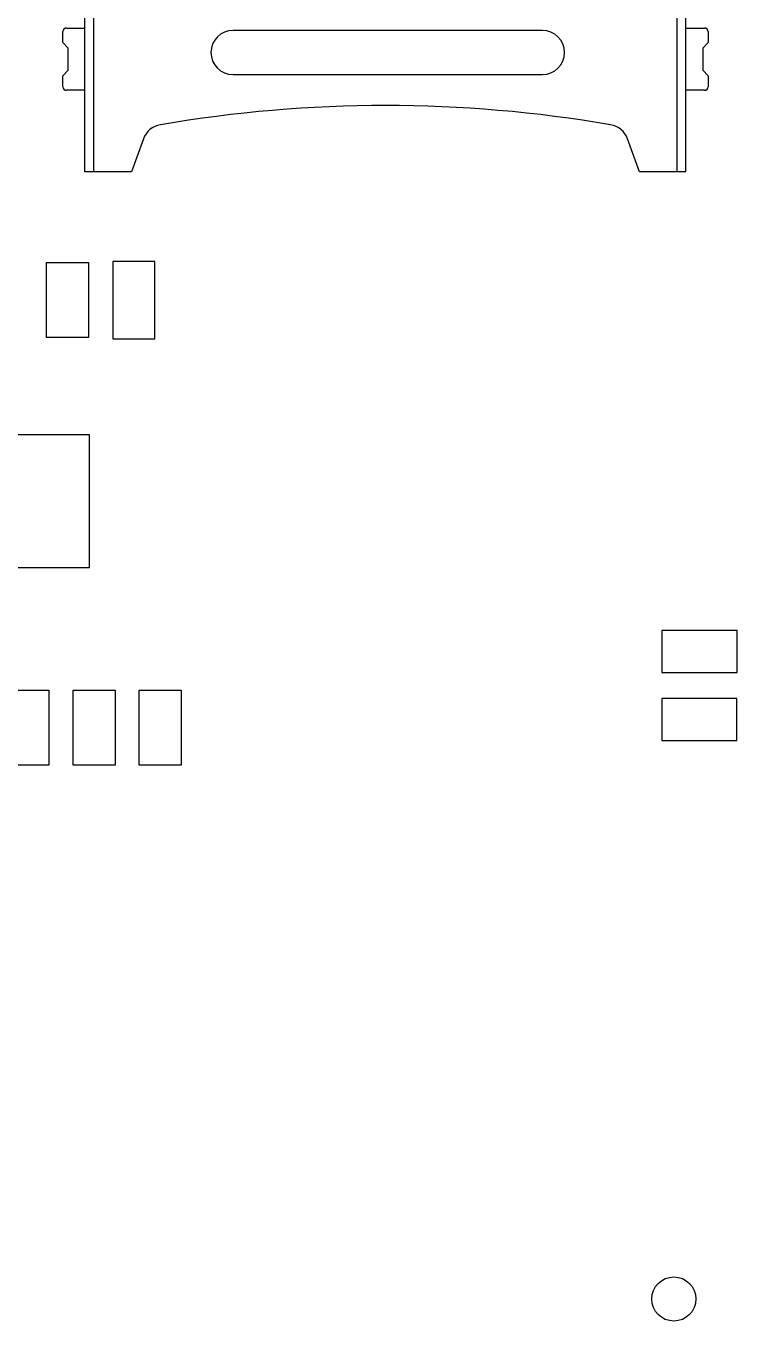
# Model space of a CAD drawing. Header units: millimetres. Extents: x 0 to 160, y -2 to 126.
# Drawn here: x 106.66 to 122.75, y 72.8 to 102.1 of the extents above; entities that cross this region are included whole.
import ezdxf

# ---------------------------------------------------------------- set-up
doc = ezdxf.new("R2010")
doc.units = ezdxf.units.MM

msp = doc.modelspace()

# ---------------------------------------------------------------- linework, layer by layer
at = {"color": 7, "linetype": 'Continuous', "lineweight": 25}
for p, q in [((107.995, 98.8), (107.995, 112.2)), ((121.595, 98.8), (121.595, 112.2)), ((108.195, 98.8), (108.195, 110.15)), ((121.395, 98.8), (121.395, 110.15)), ((107.495, 101.725), (107.495, 101.975)), ((107.575, 102.055), (107.995, 102.055)), ((118.345, 102), (111.345, 102)), ((121.595, 102.055), (122.015, 102.055)), ((122.095, 101.975), (122.095, 101.725)), ((107.615, 101.6), (107.495, 101.725)), ((122.095, 101.725), (121.975, 101.6)), ((107.615, 101.1), (107.615, 101.6)), ((121.975, 101.6), (121.975, 101.1)), ((107.495, 100.975), (107.615, 101.1)), ((121.975, 101.1), (122.095, 100.975)), ((107.495, 100.725), (107.495, 100.975)), ((111.345, 101), (118.345, 101)), ((122.095, 100.975), (122.095, 100.725)), ((107.995, 100.645), (107.575, 100.645)), ((122.015, 100.645), (121.595, 100.645)), ((109.316, 99.545), (109.045, 98.8)), ((120.545, 98.8), (120.274, 99.545)), ((109.045, 98.8), (107.995, 98.8)), ((121.595, 98.8), (120.545, 98.8)), ((107.125, 95.05), (107.125, 96.75)), ((107.125, 96.75), (108.075, 96.75)), ((108.075, 96.75), (108.075, 95.05)), ((109.575, 96.775), (108.625, 96.775)), ((108.625, 96.775), (108.625, 95.025)), ((109.575, 95.025), (109.575, 96.775)), ((108.075, 95.05), (107.125, 95.05)), ((108.625, 95.025), (109.575, 95.025)), ((108.1, 92.848), (105.1, 92.848)), ((108.1, 89.848), (108.1, 92.848)), ((105.1, 89.848), (108.1, 89.848)), ((121.052, 88.427), (121.052, 87.477)), ((122.752, 88.427), (121.052, 88.427)), ((122.752, 87.477), (122.752, 88.427)), ((121.052, 87.477), (122.752, 87.477)), ((106.225, 87.075), (107.175, 87.075)), ((107.175, 87.075), (107.175, 85.375)), ((107.725, 85.375), (107.725, 87.075)), ((107.725, 87.075), (108.675, 87.075)), ((108.675, 87.075), (108.675, 85.375)), ((109.225, 85.375), (109.225, 87.075)), ((109.225, 87.075), (110.175, 87.075)), ((110.175, 87.075), (110.175, 85.375)), ((122.745, 86.886), (121.045, 86.886)), ((121.045, 86.886), (121.045, 85.936)), ((122.745, 85.936), (122.745, 86.886)), ((121.045, 85.936), (122.745, 85.936)), ((107.175, 85.375), (106.225, 85.375)), ((108.675, 85.375), (107.725, 85.375)), ((110.175, 85.375), (109.225, 85.375))]:
    msp.add_line(p, q, dxfattribs=at)
msp.add_circle((121.32, 73.3), 0.5, dxfattribs=at)
for centre, radius, start, end in [((107.575, 101.975), 0.08, 90, 180), ((111.345, 101.5), 0.5, 90, 270), ((118.345, 101.5), 0.5, 270, 90), ((122.015, 101.975), 0.08, 0, 90), ((111.345, 101.5), 0.5, 180, 270), ((118.345, 101.5), 0.5, 270, 0), ((107.575, 100.725), 0.08, 180, 270), ((122.015, 100.725), 0.08, 270, 0), ((114.795, 70.15), 30.15, 80.2738, 99.7262), ((109.786, 99.374), 0.5, 99.7262, 160), ((119.804, 99.374), 0.5, 20, 80.2738)]:
    msp.add_arc(centre, radius, start, end, dxfattribs=at)

doc.saveas('drawing.dxf')
